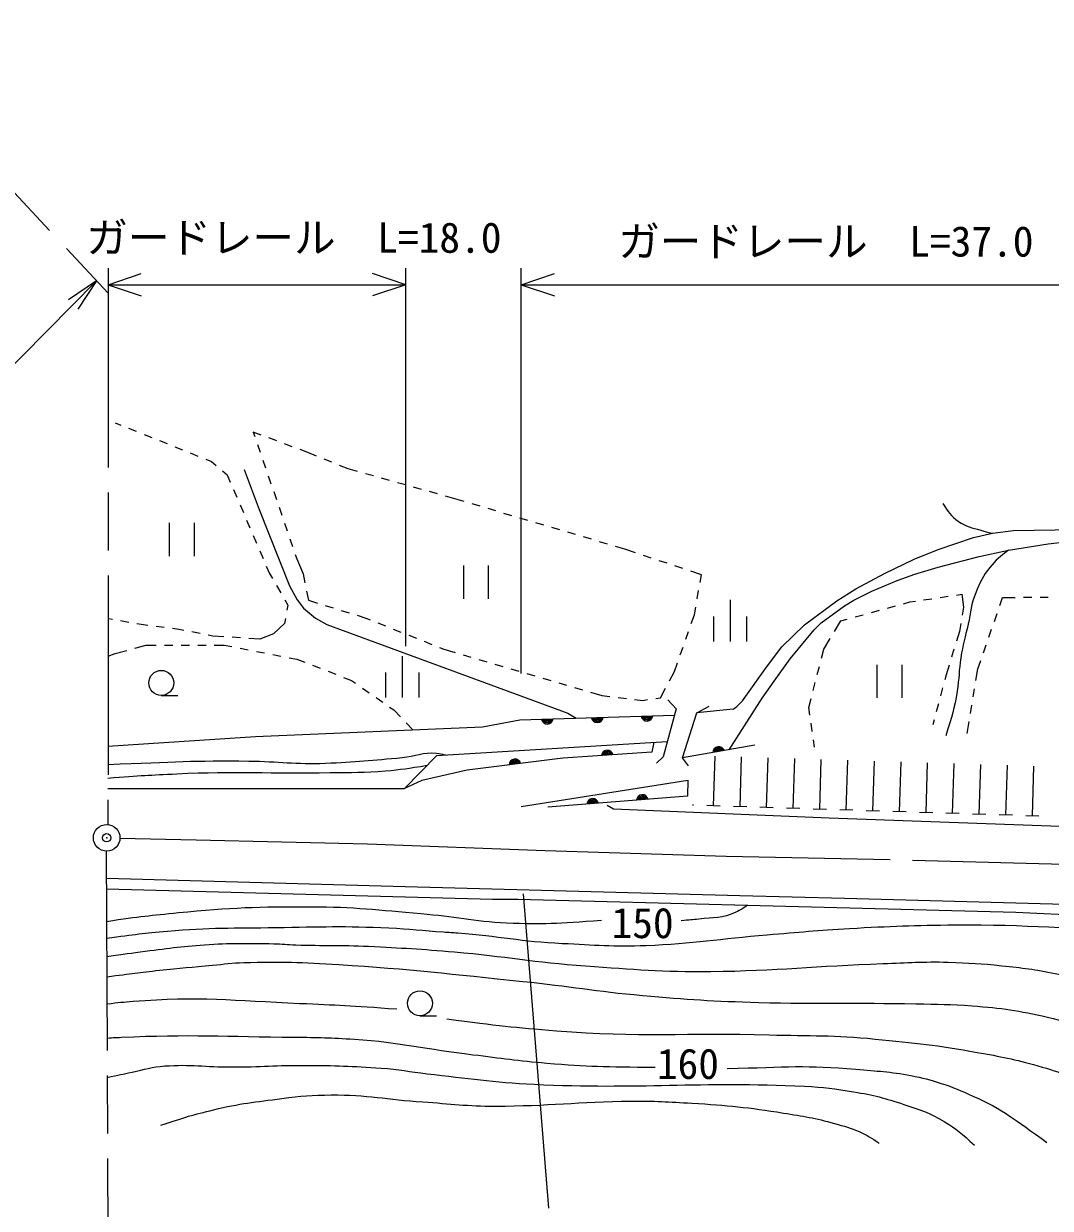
# Model space of a CAD drawing. Units: millimetres, scale not verified. Extents: x 40000 to 680000, y 20000 to 380000.
# Drawn here: x 369808 to 431586, y 234382 to 305669 of the extents above; entities that cross this region are included whole.
import ezdxf
from ezdxf.enums import TextEntityAlignment as Align

# ---------------------------------------------------------------- set-up
doc = ezdxf.new("R2010")
doc.units = ezdxf.units.MM
doc.header["$LTSCALE"] = 1000
doc.header["$PDMODE"] = 32
doc.header["$PDSIZE"] = 500
doc.linetypes.add('CHAIN', pattern=[18.5, 12, -1.5, 3.5, -1.5])
for name, color, linetype, lineweight in [('M-BGD', 7, 'Continuous', 13), ('M-BMK', 2, 'CHAIN', 13), ('M-BMK-SRVR', 3, 'Continuous', 13), ('M-STR-HTXT', 7, 'Continuous', 13), ('M-STR-STRC', 7, 'Continuous', 13)]:
    doc.layers.add(name, color=color, linetype=linetype, lineweight=lineweight)
doc.layers.add('M-OTRS', color=6, linetype='Continuous')
doc.styles.add('ＭＳ ゴシック', font='')
doc.styles.get('ＭＳ ゴシック').set_extended_font_data('MS Gothic')

msp = doc.modelspace()

# ---------------------------------------------------------------- linework, layer by layer
at = {"layer": 'M-BGD'}
for p, q in [((375313, 281652), (375657, 281514)), ((376121, 281327), (376585, 281141)), ((377049, 280955), (377513, 280768)), ((383626, 281094), (383719, 280824)), ((384097, 280917), (383626, 281094)), ((377977, 280582), (378441, 280396)), ((378905, 280210), (379369, 280023)), ((383881, 280351), (384043, 279878)), ((385033, 280564), (384565, 280741)), ((385968, 280211), (385501, 280388)), ((379833, 279837), (380297, 279651)), ((380761, 279464), (381104, 279326)), ((386907, 279858), (386436, 280035)), ((387422, 279650), (386907, 279858)), ((388350, 279275), (387886, 279462)), ((381104, 279326), (381387, 279088)), ((381769, 278765), (382052, 278526)), ((384204, 279405), (384366, 278932)), ((389329, 278880), (388813, 279088)), ((389891, 278722), (389329, 278880)), ((382052, 278526), (382241, 278087)), ((384528, 278459), (384690, 277986)), ((390854, 278452), (390373, 278587)), ((391817, 278183), (391336, 278318)), ((392780, 277913), (392299, 278048)), ((382437, 277628), (382634, 277168)), ((384852, 277513), (385014, 277040)), ((393743, 277643), (393261, 277778)), ((394706, 277373), (394224, 277508)), ((382831, 276708), (383028, 276249)), ((395750, 277080), (395187, 277238)), ((396311, 276914), (395750, 277080)), ((397270, 276630), (396791, 276772)), ((385176, 276567), (385338, 276094)), ((398229, 276346), (397750, 276488)), ((399188, 276061), (398708, 276203)), ((400146, 275777), (399667, 275919)), ((378569, 275632), (378569, 273632)), ((380069, 275632), (380069, 273632)), ((383225, 275789), (383422, 275330)), ((385500, 275621), (385662, 275148)), ((401105, 275493), (400626, 275635)), ((402064, 275209), (401585, 275351)), ((383619, 274870), (383816, 274410)), ((385824, 274675), (385986, 274202)), ((403023, 274925), (402543, 275067)), ((403982, 274640), (403502, 274782)), ((404940, 274356), (404461, 274498)), ((384013, 273951), (384209, 273491)), ((405981, 274048), (405420, 274214)), ((406627, 273831), (405981, 274048)), ((384406, 273032), (384594, 272592)), ((386148, 273729), (386240, 273459)), ((386240, 273459), (386618, 272570)), ((396266, 273066), (396266, 271066)), ((397766, 273066), (397766, 271066)), ((407575, 273514), (407101, 273673)), ((408523, 273196), (408049, 273355)), ((409472, 272879), (408998, 273037)), ((384594, 272592), (384773, 272285)), ((386618, 272570), (386734, 272015)), ((410592, 272503), (409946, 272720)), ((410510, 272042), (410592, 272503)), ((385024, 271853), (385276, 271421)), ((385527, 270989), (385705, 270682)), ((386836, 271525), (386951, 270970)), ((386951, 270970), (387479, 270807)), ((410337, 271057), (410424, 271550)), ((412313, 270991), (412313, 268491)), ((423135, 270868), (423465, 270917)), ((423960, 270990), (424454, 271064)), ((424949, 271138), (425443, 271211)), ((425938, 271285), (426268, 271334)), ((426268, 271334), (426357, 270557)), ((428547, 270648), (428718, 271138)), ((428718, 271138), (429468, 271145)), ((429967, 271149), (430467, 271153)), ((430967, 271157), (431467, 271161)), ((385705, 270682), (385650, 270372)), ((387957, 270659), (388435, 270511)), ((388912, 270363), (389390, 270215)), ((410169, 270104), (410251, 270565)), ((420816, 270235), (421299, 270367)), ((421781, 270498), (422264, 270630)), ((422746, 270762), (423135, 270868)), ((426357, 270557), (426276, 270070)), ((375145, 269813), (374883, 269859)), ((376130, 269638), (375638, 269725)), ((376885, 269504), (376622, 269551)), ((377274, 269454), (376885, 269504)), ((385505, 269571), (384839, 268949)), ((385561, 269880), (385505, 269571)), ((389867, 270067), (390395, 269904)), ((390395, 269904), (390655, 269800)), ((391120, 269614), (391584, 269429)), ((409983, 269573), (410169, 270104)), ((411313, 269991), (411313, 268491)), ((413313, 269991), (413313, 268491)), ((418597, 269094), (418980, 269734)), ((418980, 269734), (419369, 269841)), ((419852, 269972), (420334, 270104)), ((426193, 269577), (426112, 269090)), ((428219, 269703), (428383, 270175)), ((378266, 269328), (377770, 269391)), ((379151, 269215), (378762, 269265)), ((379437, 269159), (379151, 269215)), ((380418, 268967), (379928, 269063)), ((381195, 268815), (380909, 268871)), ((381857, 268773), (381195, 268815)), ((384839, 268949), (384017, 268637)), ((392048, 269243), (392513, 269058)), ((392977, 268872), (393441, 268687)), ((409652, 268629), (409818, 269101)), ((426112, 269090), (425933, 268507)), ((427892, 268758), (428056, 269231)), ((376493, 268081), (377185, 268271)), ((377185, 268271), (377779, 268271)), ((378279, 268271), (378779, 268271)), ((379279, 268271), (379779, 268271)), ((380279, 268271), (380779, 268271)), ((381279, 268271), (381873, 268271)), ((381873, 268271), (382343, 268180)), ((382855, 268711), (382356, 268742)), ((382834, 268085), (383325, 267991)), ((384017, 268637), (383354, 268679)), ((393906, 268501), (394370, 268316)), ((394834, 268130), (395094, 268026)), ((409321, 267685), (409487, 268157)), ((417958, 268024), (418341, 268664)), ((427564, 267813), (427728, 268286)), ((374882, 267604), (375318, 267760)), ((375318, 267760), (376010, 267949)), ((383816, 267896), (384307, 267801)), ((384798, 267707), (385289, 267612)), ((385780, 267517), (386250, 267427)), ((386250, 267427), (386724, 267242)), ((392583, 267617), (392583, 265117)), ((395094, 268026), (395766, 267829)), ((396245, 267689), (396725, 267548)), ((397205, 267407), (397685, 267266)), ((417817, 267478), (417958, 268024)), ((425786, 268029), (425639, 267551)), ((427229, 266850), (427400, 267341)), ((387190, 267060), (387655, 266879)), ((388121, 266697), (388587, 266515)), ((391583, 266617), (391583, 265117)), ((393583, 266617), (393583, 265117)), ((398164, 267125), (398644, 266984)), ((399124, 266844), (399604, 266703)), ((408665, 266114), (408970, 266682)), ((408970, 266682), (409156, 267213)), ((417566, 266510), (417691, 266994)), ((421152, 267095), (421152, 265095)), ((422652, 267095), (422652, 265095)), ((425492, 267074), (425312, 266491)), ((427111, 266139), (427229, 266850)), ((389053, 266334), (389527, 266149)), ((389527, 266149), (389778, 265974)), ((400083, 266562), (400563, 266421)), ((401043, 266280), (401523, 266139)), ((402002, 265999), (402482, 265858)), ((417314, 265543), (417440, 266026)), ((425312, 266491), (425232, 266188)), ((378086, 265251), (379086, 265251)), ((390189, 265689), (390599, 265403)), ((402962, 265717), (403442, 265576)), ((403921, 265435), (404593, 265238)), ((404593, 265238), (405081, 265181)), ((408125, 265105), (408430, 265673)), ((425104, 265705), (424976, 265221)), ((426948, 265153), (427030, 265646)), ((391010, 265118), (391420, 264832)), ((391831, 264546), (392082, 264372)), ((405577, 265123), (406074, 265065)), ((406571, 265006), (407059, 264949)), ((407059, 264949), (407345, 264991)), ((407839, 265063), (408125, 265105)), ((417047, 264513), (417189, 265059)), ((417114, 264066), (417047, 264513)), ((424849, 264738), (424721, 264255)), ((426784, 264166), (426866, 264660)), ((392082, 264372), (392480, 263952)), ((399670, 263773), (408972, 264053)), ((412509, 264414), (410325, 264207)), ((424593, 263771), (424513, 263469)), ((392824, 263589), (393222, 263169)), ((417262, 263077), (417188, 263572)), ((426585, 262962), (426703, 263673)), ((417403, 262136), (417336, 262583)), ((413797, 262251), (409456, 261482)), ((411315, 258600), (411409, 261598)), ((412914, 258549), (413009, 261548)), ((414513, 258499), (414608, 261498)), ((416113, 258449), (416207, 261447)), ((417712, 258398), (417806, 261397)), ((419311, 258348), (419406, 261346)), ((420910, 258298), (421005, 261296)), ((422509, 258247), (422604, 261246)), ((424109, 258197), (424203, 261195)), ((425708, 258146), (425802, 261145)), ((427307, 258096), (427402, 261095)), ((428906, 258046), (429001, 261044)), ((430506, 257995), (430600, 260994)), ((409744, 259178), (401340, 258525)), ((410116, 258638), (410060, 258639)), ((411715, 258587), (410915, 258612)), ((413314, 258537), (412514, 258562)), ((414913, 258486), (414114, 258512)), ((416512, 258436), (415713, 258461)), ((418112, 258386), (417312, 258411)), ((419711, 258335), (418911, 258361)), ((421310, 258285), (420510, 258310)), ((422909, 258235), (422110, 258260)), ((424508, 258184), (423709, 258209)), ((426108, 258134), (425308, 258159)), ((427707, 258084), (426907, 258109)), ((429306, 258033), (428507, 258058)), ((430905, 257983), (430106, 258008)), ((374788, 253614), (398017, 252994)), ((393654, 245967), (394654, 245967))]:
    msp.add_line(p, q, dxfattribs=at)
for points in [[(374785, 254249), (392761, 253754), (412895, 253213), (419210, 253046), (431714, 252713), (441972, 252506), (444218, 252507), (446253, 252550), (447567, 252636), (449686, 252891), (451169, 253146), (452653, 253486), (454433, 253953), (456848, 254759), (459645, 255863), (460620, 256329), (463925, 258154), (465154, 258832), (466552, 259723), (478162, 267909), (483755, 271981), (511085, 291491), (516721, 294673)], [(413361, 252619), (429510, 252203), (433749, 251993), (442184, 251870), (443879, 251871), (447525, 252000), (449305, 252213), (450915, 252468), (453204, 252935), (454602, 253317), (456510, 253954), (458289, 254633), (460027, 255354), (461341, 256033), (462315, 256585), (465239, 258366), (466595, 259172), (473586, 264050), (478544, 267485), (481298, 269394), (500267, 283082), (506763, 287632)], [(383085, 278842), (383976, 276426), (385801, 271850), (386268, 271002), (386650, 270494), (387370, 269901), (388049, 269519), (402547, 264186), (403063, 263875)], [(404924, 258634), (405305, 258423), (418276, 257878), (433280, 257334), (442224, 257168), (444470, 257339), (447437, 257637), (449175, 257935), (452565, 258742), (454557, 259251), (456676, 259888), (458880, 260779), (459558, 261034), (460744, 261585), (462948, 262773), (465575, 264470), (468710, 267142), (476464, 273079), (480405, 276133)], [(412509, 264414), (412720, 264572), (413059, 264911), (414499, 266946), (415431, 268176), (416787, 269491), (418736, 270933), (419880, 271654), (421617, 272587), (423397, 273436), (424838, 274030), (426957, 274751), (428101, 275006), (429372, 275176), (443148, 275395), (454889, 275655), (455991, 275698), (459381, 275657), (467265, 275194), (467901, 275152), (468919, 275068), (471081, 274433), (476500, 273066)], [(412269, 261980), (414245, 265081), (414966, 266099), (415940, 267456), (417380, 269194), (417804, 269618), (419202, 270636), (419753, 270976), (420855, 271527), (422380, 272164), (423440, 272546), (424838, 272970), (427296, 273607), (429076, 273989), (431450, 274372), (433018, 274542)], [(408572, 264972), (409080, 264444), (408281, 261551), (407886, 261176)], [(409821, 261008), (409456, 261482), (410325, 264207), (411055, 264592)], [(374881, 262183), (383767, 262768), (397409, 263346), (399670, 263773)], [(374881, 259637), (392716, 259646), (394665, 261639), (408536, 262476)], [(407720, 262427), (407612, 261825), (402245, 261474), (396488, 260753), (393772, 260121), (392716, 259646)], [(399750, 258566), (409783, 260146), (409744, 259178)], [(398017, 252994), (399543, 252994), (413361, 252619)]]:
    msp.add_lwpolyline(points, dxfattribs=at)
for centre in [(378086, 266001), (393654, 246717)]:
    msp.add_circle(centre, 750, dxfattribs=at)
for centre, radius, start, end in [((401321, 263876), 354, 190.52151, 352.92669), ((401321, 263876), 283, 192.74555, 350.70265), ((401321, 263876), 212, 196.49188, 346.95633), ((401321, 263876), 142, 204.20361, 339.2446), ((401321, 263876), 100, 214.52127, 328.92693), ((404319, 263967), 354, 190.52151, 352.92669), ((404319, 263967), 283, 192.74555, 350.70265), ((404319, 263967), 212, 196.49188, 346.95633), ((404319, 263967), 142, 204.20361, 339.2446), ((404319, 263967), 100, 214.52127, 328.92693), ((407318, 264057), 354, 190.52151, 352.92669), ((407318, 264057), 283, 192.74555, 350.70265), ((407318, 264057), 212, 196.49188, 346.95633), ((407318, 264057), 142, 204.20361, 339.2446), ((407318, 264057), 100, 214.52127, 328.92693), ((404932, 261595), 354, 12.53451, 174.93969), ((404932, 261595), 283, 14.75855, 172.71565), ((404932, 261595), 212, 18.50488, 168.96933), ((404932, 261595), 142, 26.21661, 161.2576), ((404932, 261595), 100, 36.53427, 150.93993), ((411636, 261813), 354, 18.84511, 181.25029), ((411636, 261813), 283, 21.06915, 179.02625), ((411636, 261813), 212, 24.81548, 175.27992), ((411636, 261813), 142, 32.5272, 167.56819), ((411636, 261813), 100, 42.84487, 157.25053), ((399373, 261060), 354, 15.93452, 178.3397), ((399373, 261060), 283, 18.15856, 176.11566), ((399373, 261060), 212, 21.90489, 172.36934), ((399373, 261060), 142, 29.61662, 164.65761), ((399373, 261060), 100, 39.93428, 154.33994), ((404051, 258681), 354, 13.24253, 175.64771), ((404051, 258681), 283, 15.46657, 173.42367), ((404051, 258681), 212, 19.21289, 169.67734), ((404051, 258681), 142, 26.92462, 161.96561), ((404051, 258681), 100, 37.24229, 151.64795), ((407042, 258914), 354, 13.24253, 175.64771), ((407042, 258914), 283, 15.46657, 173.42367), ((407042, 258914), 212, 19.21289, 169.67734), ((407042, 258914), 142, 26.92462, 161.96561), ((407042, 258914), 100, 37.24229, 151.64795)]:
    msp.add_arc(centre, radius, start, end, dxfattribs=at)
for points, knots in [([(425120, 276788), (425447, 276280), (425603, 276043), (426053, 275721), (426515, 275393), (426858, 275349), (427401, 275188), (427672, 275108), (427769, 275079), (428101, 275006)], [0, 0, 0, 0, 1, 1, 1, 2, 2, 2, 3, 3, 3, 3]), ([(429076, 273989), (428532, 273581), (428328, 273415), (427949, 272952), (427516, 272421), (427353, 272054), (427098, 271419), (426816, 270717), (426808, 270274), (426639, 269537), (426457, 268750), (426327, 268314), (426202, 267516), (426079, 266733), (426107, 266282), (425979, 265501), (425804, 264429), (425672, 264050), (425298, 262805)], [0, 0, 0, 0, 1, 1, 1, 2, 2, 2, 3, 3, 3, 4, 4, 4, 5, 5, 5, 6, 6, 6, 6]), ([(374808, 248311), (376338, 248517), (376738, 248571), (377979, 248707), (379226, 248843), (379928, 248895), (381178, 249009), (381912, 249077), (382321, 249149), (383057, 249172), (385291, 249241), (386548, 249182), (388779, 249047), (393111, 248785), (395525, 248477), (399842, 248035), (402662, 247747), (404226, 247444), (407048, 247191), (409774, 246947), (411307, 246848), (414042, 246771), (417733, 246666), (419803, 246765), (423494, 246690), (424819, 246664), (425563, 246659), (426885, 246565), (428672, 246438), (429672, 246277), (431421, 245889), (432361, 245680), (432853, 245430), (433752, 245084), (435275, 244500), (436117, 244134), (437568, 243391), (438875, 242721), (439483, 242107), (440833, 241527), (441232, 241356), (441460, 241236), (441892, 241189), (442538, 241118), (442937, 241133), (443545, 241359), (446387, 242416), (447409, 244087), (449901, 245813), (451596, 246986), (452498, 247721), (454266, 248782), (455657, 249617), (456455, 250058), (457910, 250776), (459101, 251363), (459806, 251614), (461046, 252091), (465537, 253819), (468282, 254131), (472785, 255827), (473875, 256237), (474487, 256473), (475539, 256972), (476456, 257407), (476970, 257660), (477828, 258203), (480765, 260062), (482229, 261377), (485158, 263250), (486006, 263793), (486535, 264008), (487446, 264438), (489649, 265476), (490578, 265623), (493369, 266381)], [0, 0, 0, 0, 1, 1, 1, 2, 2, 2, 3, 3, 3, 4, 4, 4, 5, 5, 5, 6, 6, 6, 7, 7, 7, 8, 8, 8, 9, 9, 9, 10, 10, 10, 11, 11, 11, 12, 12, 12, 13, 13, 13, 14, 14, 14, 15, 15, 15, 16, 16, 16, 17, 17, 17, 18, 18, 18, 19, 19, 19, 20, 20, 20, 21, 21, 21, 22, 22, 22, 23, 23, 23, 24, 24, 24, 25, 25, 25, 25]), ([(374804, 249527), (375921, 249697), (376217, 249737), (377125, 249854), (378623, 250048), (379464, 250166), (380972, 250260), (382488, 250355), (383341, 250324), (384860, 250305), (385376, 250298), (385664, 250251), (386180, 250234), (387890, 250177), (388850, 250236), (390559, 250150), (392580, 250048), (393713, 249989), (395730, 249814), (398816, 249546), (400524, 249183), (403614, 248970), (406557, 248767), (408209, 248602), (411159, 248634), (415203, 248679), (417460, 248967), (421501, 249105), (423040, 249158), (423904, 249240), (425443, 249192), (426703, 249153), (427410, 249113), (428664, 248982), (429929, 248849), (430637, 248757), (431886, 248517), (433463, 248213), (434325, 247938), (435871, 247501), (436889, 247214), (437416, 246885), (438457, 246697), (439288, 246548), (439779, 246561), (440618, 246656), (441441, 246749), (441897, 246859), (442695, 247081), (445764, 247935), (447356, 248807), (450323, 249967), (455131, 251846), (457882, 252772), (462570, 254932), (464736, 255929), (465906, 256581), (467994, 257732), (469382, 258497), (470217, 258871), (471427, 259895), (472017, 260395), (472314, 260733), (472740, 261379), (473347, 262302), (473410, 262846), (473671, 264050)], [0, 0, 0, 0, 1, 1, 1, 2, 2, 2, 3, 3, 3, 4, 4, 4, 5, 5, 5, 6, 6, 6, 7, 7, 7, 8, 8, 8, 9, 9, 9, 10, 10, 10, 11, 11, 11, 12, 12, 12, 13, 13, 13, 14, 14, 14, 15, 15, 15, 16, 16, 16, 17, 17, 17, 18, 18, 18, 19, 19, 19, 20, 20, 20, 21, 21, 21, 22, 22, 22, 22]), ([(374881, 261090), (378941, 261255), (380040, 261334), (383348, 261294), (385153, 261273), (386164, 261096), (387968, 261169), (389774, 261243), (390784, 261341), (392584, 261508), (393390, 261582), (393836, 261858), (394640, 261764), (394857, 261738), (394950, 261735), (395192, 261671)], [0, 0, 0, 0, 1, 1, 1, 2, 2, 2, 3, 3, 3, 4, 4, 4, 5, 5, 5, 5]), ([(374881, 260274), (376865, 260430), (377405, 260452), (379025, 260529), (382622, 260702), (384644, 260533), (388244, 260606), (389544, 260632), (390277, 260584), (391571, 260705), (392557, 260797), (392903, 260844), (394083, 261044)], [0, 0, 0, 0, 1, 1, 1, 2, 2, 2, 3, 3, 3, 4, 4, 4, 4]), ([(374795, 251651), (376850, 251951), (377430, 252009), (379125, 252177), (382229, 252483), (383983, 252546), (387101, 252532), (389688, 252521), (391134, 252341), (393711, 252121), (395729, 251948), (396843, 251658), (398866, 251566), (401095, 251464), (401911, 251534), (404576, 251721)], [0, 0, 0, 0, 1, 1, 1, 2, 2, 2, 3, 3, 3, 4, 4, 4, 5, 5, 5, 5]), ([(413361, 252619), (413078, 252404), (412949, 252345), (412666, 252203), (411876, 251808), (411321, 251891), (410444, 251788), (410028, 251740), (409884, 251721), (409377, 251690)], [0, 0, 0, 0, 1, 1, 1, 2, 2, 2, 3, 3, 3, 3]), ([(374799, 250635), (376533, 250881), (377026, 250928), (378459, 251057), (381001, 251287), (382438, 251239), (384991, 251279), (387646, 251322), (389137, 251384), (391789, 251257), (393074, 251196), (393790, 251099), (395074, 251012), (395412, 250989), (395603, 250984), (395941, 250958), (398397, 250774), (399755, 250441), (402215, 250325), (404183, 250233), (405290, 250119), (407259, 250201), (410115, 250319), (411700, 250602), (414549, 250840), (416485, 251001), (417568, 251118), (419508, 251224), (421989, 251359), (423381, 251408), (425866, 251439), (430270, 251493), (432739, 251106), (437140, 251274), (439195, 251353), (439894, 251374), (442396, 251574)], [0, 0, 0, 0, 1, 1, 1, 2, 2, 2, 3, 3, 3, 4, 4, 4, 5, 5, 5, 6, 6, 6, 7, 7, 7, 8, 8, 8, 9, 9, 9, 10, 10, 10, 11, 11, 11, 12, 12, 12, 12]), ([(374815, 246682), (375560, 246781), (375782, 246785), (376403, 246837), (380297, 247166), (382503, 246884), (386407, 246715), (388693, 246616), (389447, 246581), (392256, 246379)], [0, 0, 0, 0, 1, 1, 1, 2, 2, 2, 3, 3, 3, 3]), ([(395266, 245787), (398391, 245358), (399289, 245284), (401878, 245069), (406862, 244655), (409680, 244960), (414679, 244821), (417163, 244752), (418564, 244815), (421037, 244570), (423446, 244331), (424802, 244202), (427183, 243767), (428618, 243505), (429427, 243365), (430829, 242964), (431604, 242742), (432040, 242610), (432779, 242286), (433742, 241865), (434250, 241555), (435153, 241016), (436756, 240058), (437264, 239561), (438969, 238136)], [0, 0, 0, 0, 1, 1, 1, 2, 2, 2, 3, 3, 3, 4, 4, 4, 5, 5, 5, 6, 6, 6, 7, 7, 7, 8, 8, 8, 8]), ([(374823, 244630), (375235, 244659), (375347, 244659), (375684, 244675), (379752, 244869), (382038, 244715), (386111, 244680), (387519, 244668), (388309, 244647), (389714, 244555), (392513, 244372), (394050, 243959), (396835, 243626), (398572, 243418), (399543, 243270), (401286, 243119), (403828, 242899), (404703, 242913), (407813, 242868)], [0, 0, 0, 0, 1, 1, 1, 2, 2, 2, 3, 3, 3, 4, 4, 4, 5, 5, 5, 6, 6, 6, 6]), ([(374832, 242250), (375552, 242415), (375741, 242456), (376326, 242576), (377092, 242735), (377515, 242889), (378296, 242947), (379859, 243062), (380742, 242887), (382310, 242887), (384060, 242888), (385039, 242993), (386790, 242985), (388563, 242977), (389557, 242943), (391325, 242818), (392407, 242741), (393003, 242600), (394080, 242480), (396594, 242200), (397998, 241970), (400523, 241847), (406874, 241538), (410449, 242036), (416800, 241728), (417965, 241671), (418615, 241573), (419767, 241390), (420964, 241200), (421627, 241016), (422777, 240629), (423747, 240302), (424319, 240145), (425193, 239613), (425968, 239140), (426255, 238888), (427016, 238172)], [0, 0, 0, 0, 1, 1, 1, 2, 2, 2, 3, 3, 3, 4, 4, 4, 5, 5, 5, 6, 6, 6, 7, 7, 7, 8, 8, 8, 9, 9, 9, 10, 10, 10, 11, 11, 11, 12, 12, 12, 12]), ([(412137, 242785), (415791, 242895), (416875, 243012), (419893, 242747), (421188, 242633), (421924, 242617), (423200, 242367), (423921, 242225), (424325, 242132), (425022, 241901), (425784, 241650), (426198, 241467), (426930, 241139), (428804, 240300), (429405, 239750), (431382, 238344)], [0, 0, 0, 0, 1, 1, 1, 2, 2, 2, 3, 3, 3, 4, 4, 4, 5, 5, 5, 5]), ([(378060, 239378), (379534, 239875), (379980, 240010), (381239, 240312), (382821, 240693), (383735, 240784), (385350, 240992), (386502, 241141), (387155, 241193), (388317, 241206), (390475, 241229), (391673, 240923), (393827, 240784), (395532, 240675), (396485, 240529), (398193, 240532), (401390, 240539), (403176, 240797), (406373, 240833), (407798, 240849), (408596, 240790), (410018, 240707), (412179, 240582), (413391, 240455), (415529, 240117), (416737, 239925), (417419, 239816), (418597, 239486), (419201, 239317), (419554, 239248), (420122, 238982), (420602, 238756), (420780, 238645), (421294, 238297)], [0, 0, 0, 0, 1, 1, 1, 2, 2, 2, 3, 3, 3, 4, 4, 4, 5, 5, 5, 6, 6, 6, 7, 7, 7, 8, 8, 8, 9, 9, 9, 10, 10, 10, 11, 11, 11, 11])]:
    msp.add_open_spline(points, degree=3, knots=knots, dxfattribs=at)
at = {"layer": 'M-BMK'}
for p, q in [((359771, 305669), (374886, 289447)), ((374886, 290964), (374881, 257473)), ((374779, 255878), (374938, 214801))]:
    msp.add_line(p, q, dxfattribs=at)
msp.add_lwpolyline([(471075, 265863), (467795, 263277), (463904, 260469), (461005, 258919), (458805, 258019), (453731, 256411), (449948, 255611), (446641, 255153), (443158, 254903), (435284, 254995), (421945, 255353), (412089, 255561), (401182, 255903), (390493, 256295), (380186, 256536), (375601, 256634)], dxfattribs=at)
at = {"layer": 'M-BMK-SRVR'}
msp.add_circle((374802, 256677), 800, dxfattribs=at)
at = {"layer": 'M-OTRS'}
msp.add_point((374802, 256677), dxfattribs=at)
at = {"layer": 'M-STR-HTXT'}
for p, q in [((392806, 268206), (392806, 290960)), ((399750, 266566), (399750, 290960)), ((345445, 261115), (374193, 290191)), ((374193, 290191), (372502, 289050)), ((374193, 290191), (373071, 288487)), ((374886, 289960), (376886, 290627)), ((392806, 289960), (390806, 290627)), ((399750, 289960), (401750, 290627)), ((374886, 289960), (392806, 289960)), ((374886, 289960), (376886, 289293)), ((392806, 289960), (390806, 289293)), ((399750, 289960), (436244, 289960)), ((399750, 289960), (401750, 289293))]:
    msp.add_line(p, q, dxfattribs=at)
at = {"layer": 'M-STR-STRC'}
msp.add_line((399866, 253310), (401389, 234397), dxfattribs=at)

# ---------------------------------------------------------------- texts
at = {"layer": 'M-BGD', "style": 'ＭＳ ゴシック'}
for s, p in [('150', (405180, 250090)), ('160', (407908, 241614))]:
    msp.add_text(s, height=1833, dxfattribs=at).set_placement(p, align=Align.BOTTOM_LEFT)
at = {"layer": 'M-STR-HTXT', "style": 'ＭＳ ゴシック'}
for s, p in [('ガードレール\u3000L=18.0', (386071, 291334)), ('ガードレール\u3000L=37.0', (418083, 291105))]:
    msp.add_text(s, height=1833, dxfattribs=at).set_placement(p, align=Align.BOTTOM_CENTER)

doc.saveas('drawing.dxf')
